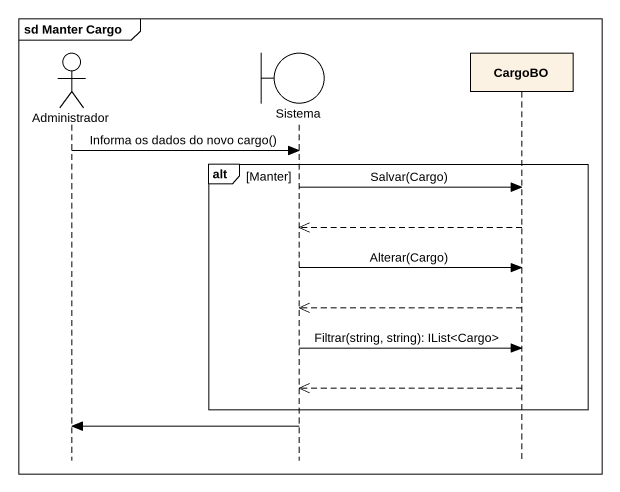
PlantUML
@startuml
mainframe sd Manter Cargo
hide footbox
actor Administrador
boundary Sistema
participant CargoBO

Administrador -> Sistema : Informa os dados do novo cargo()
alt Manter
  Sistema -> CargoBO : Salvar(Cargo)
  CargoBO -->> Sistema
  Sistema -> CargoBO : Alterar(Cargo)
  CargoBO -->> Sistema
  Sistema -> CargoBO : Filtrar(string, string): IList<Cargo>
  CargoBO -->> Sistema
end
Sistema -> Administrador
@enduml
